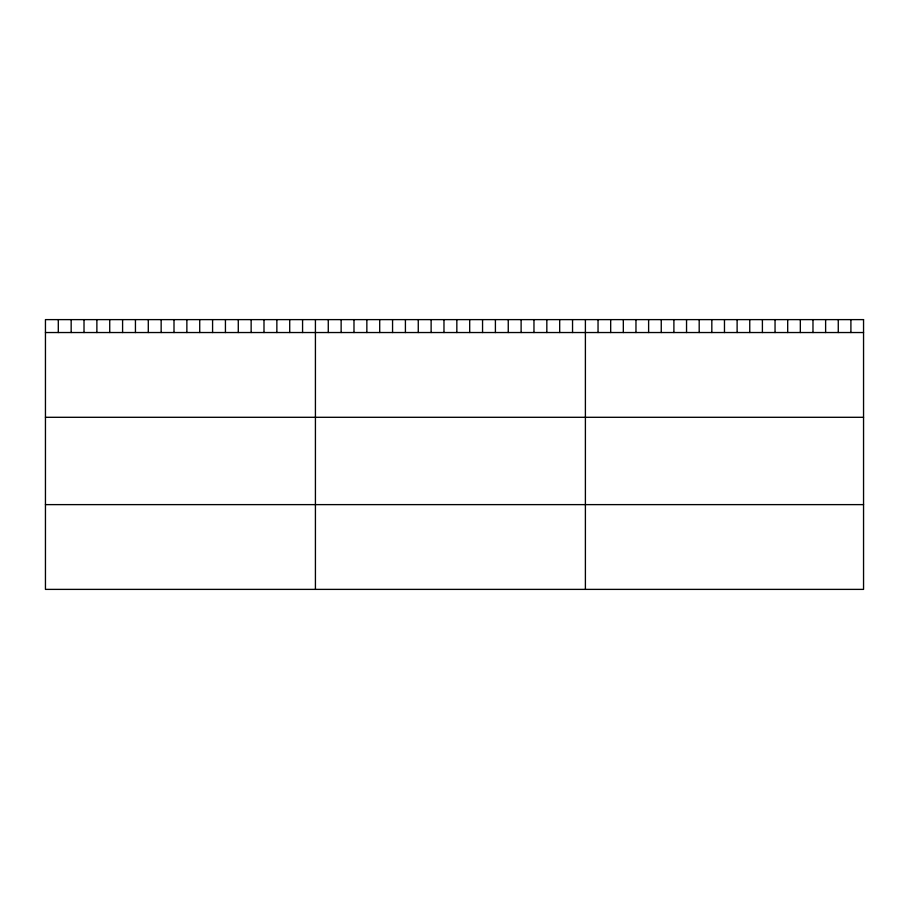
<?xml version="1.0" encoding="UTF-8"?>
<svg xmlns="http://www.w3.org/2000/svg" width="909" height="909" viewBox="0 0 909 909"><rect width="100%" height="100%" fill="white"/><g stroke="black" fill="none" stroke-linecap="round" stroke-linejoin="round"><path stroke-width="1.36" d="M45.45 332.535L863.55 332.535M45.45 417.299L863.55 417.299M45.45 504.62L863.55 504.62M850.904 319.616L850.904 332.535M838.268 319.616L838.268 332.535M825.622 319.616L825.622 332.535M812.976 319.616L812.976 332.535M800.329 319.616L800.329 332.535M787.694 319.616L787.694 332.535M775.047 319.616L775.047 332.535M762.401 319.616L762.401 332.535M749.755 319.616L749.755 332.535M737.119 319.616L737.119 332.535M724.473 319.616L724.473 332.535M711.827 319.616L711.827 332.535M699.191 319.616L699.191 332.535M686.545 319.616L686.545 332.535M673.899 319.616L673.899 332.535M661.252 319.616L661.252 332.535M648.617 319.616L648.617 332.535M635.97 319.616L635.97 332.535M623.324 319.616L623.324 332.535M610.678 319.616L610.678 332.535M598.042 319.616L598.042 332.535M585.396 319.616L585.396 589.384M572.545 319.616L572.545 332.535M559.683 319.616L559.683 332.535M546.832 319.616L546.832 332.535M533.969 319.616L533.969 332.535M521.118 319.616L521.118 332.535M508.256 319.616L508.256 332.535M495.405 319.616L495.405 332.535M482.554 319.616L482.554 332.535M469.692 319.616L469.692 332.535M456.841 319.616L456.841 332.535M443.978 319.616L443.978 332.535M431.127 319.616L431.127 332.535M418.265 319.616L418.265 332.535M405.414 319.616L405.414 332.535M392.563 319.616L392.563 332.535M379.701 319.616L379.701 332.535M366.85 319.616L366.85 332.535M353.987 319.616L353.987 332.535M341.136 319.616L341.136 332.535M328.274 319.616L328.274 332.535M315.423 319.616L315.423 589.384M302.572 319.616L302.572 332.535M289.71 319.616L289.71 332.535M276.859 319.616L276.859 332.535M263.996 319.616L263.996 332.535M251.145 319.616L251.145 332.535M238.283 319.616L238.283 332.535M225.432 319.616L225.432 332.535M212.581 319.616L212.581 332.535M199.719 319.616L199.719 332.535M186.868 319.616L186.868 332.535M174.005 319.616L174.005 332.535M161.154 319.616L161.154 332.535M148.292 319.616L148.292 332.535M135.441 319.616L135.441 332.535M122.59 319.616L122.59 332.535M109.728 319.616L109.728 332.535M96.877 319.616L96.877 332.535M84.014 319.616L84.014 332.535M71.163 319.616L71.163 332.535M58.301 319.616L58.301 332.535M863.55 319.616L45.45 319.616L45.45 589.384L863.55 589.384L863.55 319.616"/></g></svg>
